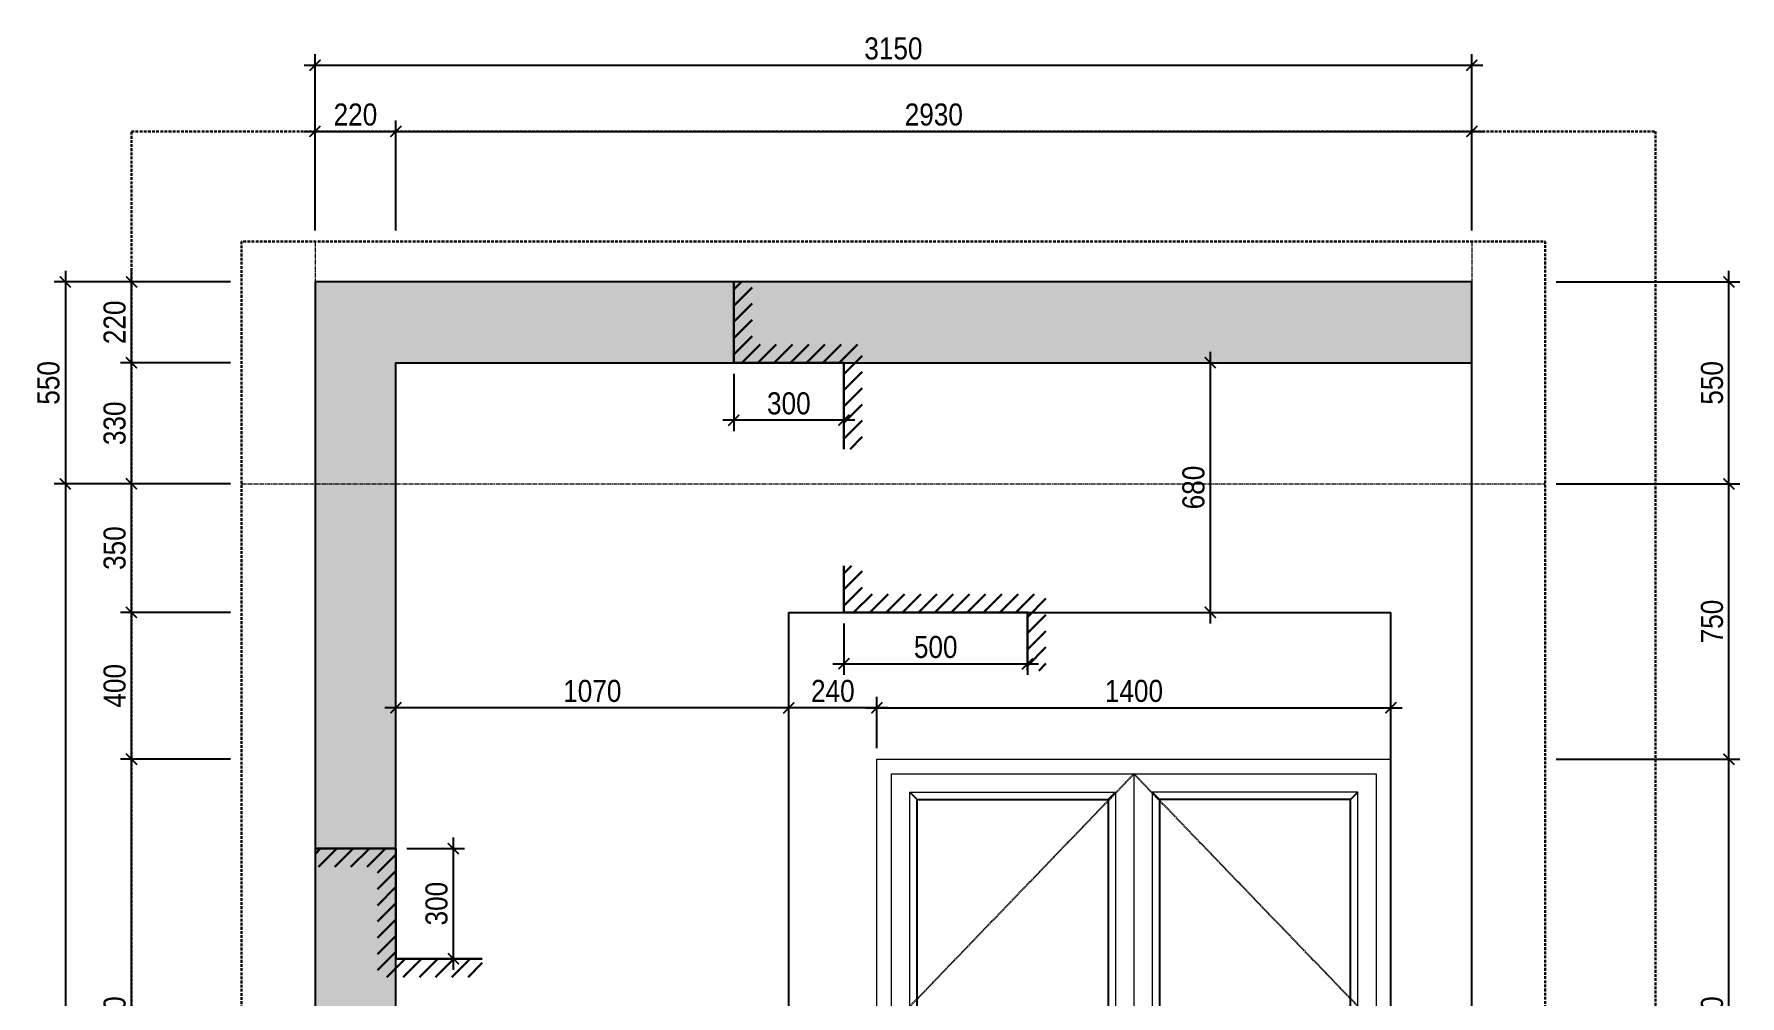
# Model space of a CAD drawing. Header units: millimetres. Extents: x -82962 to 19744, y -138000 to 4535.
# Drawn here: x -7902 to -3257, y -115011 to -112391 of the extents above; entities that cross this region are included whole.
import ezdxf
from ezdxf.xclip import XClip

# ---------------------------------------------------------------- set-up
doc = ezdxf.new("R2010")
doc.units = ezdxf.units.MM
doc.header["$LTSCALE"] = 1000
doc.header["$MEASUREMENT"] = 0
doc.header["$XCLIPFRAME"] = 2
doc.header["$PDMODE"] = 3
doc.linetypes.add('CENTER2', pattern=[1.125, 0.75, -0.125, 0.125, -0.125])
doc.linetypes.add('HIDDEN', pattern=[0.375, 0.25, -0.125])
doc.layers.get('0').update_dxf_attribs({"lineweight": 30})
doc.layers.get('DEFPOINTS').update_dxf_attribs({"color": 4, "lineweight": 30})
for name, color, linetype in [('A-TUONG', 4, 'Continuous'), ('net-vatlieu', 250, 'Continuous'), ('NETDUT', 8, 'Continuous')]:
    doc.layers.add(name, color=color, linetype=linetype)
for name, color, linetype, lineweight in [('CCA - DOOR', 34, 'Continuous', 20), ('THAY', 4, 'Continuous', 30), ('TRUC', 1, 'CENTER2', 9)]:
    doc.layers.add(name, color=color, linetype=linetype, lineweight=lineweight)
doc.styles.add('ARIAL', font='arial.ttf', dxfattribs={"width": 0.85})
doc.dimstyles.new('DIM 1-100', dxfattribs={"dimscale": 0, "dimtxt": 2, "dimasz": 1, "dimexe": 1, "dimexo": 1, "dimgap": 0.5, "dimtad": 1, "dimdec": 4, "dimrnd": 1, "dimdsep": 46, "dimtxsty": 'ARIAL', "dimblk1": 'ARCHTICK', "dimblk2": 'ARCHTICK', "dimsah": 1, "dimcen": 2, "dimdle": 1, "dimclrd": 9, "dimclre": 9, "dimclrt": 1, "dimadec": 0, "dimazin": 0, "dimtfac": 1, "dimtdec": 4, "dimtix": 1, "dimtmove": 2, "dimatfit": 3, "dimldrblk": 'DOT', "dimfxl": 1, "dimtvp": 1, "dimtolj": 1, "dimarcsym": 0})
pattern_1 = [(45, (-3105.553, -22425.494), (-22.097087, 22.097087), [])]

# ---------------------------------------------------------------- blocks, each defined once
blk = doc.blocks.new('md')
at = {"layer": 'net-vatlieu', "ltscale": 0.2}
h = blk.add_hatch(dxfattribs=at)
h.set_pattern_fill('AR-SAND', color=256, scale=20, style=0)
h.set_pattern_definition([(37.5, (-80672.57, -128781.108), (-1.25987, 38.536475), [0, -30.4, 0, -34, 0, -32.5]), (7.5, (-80672.57, -128781.11), (35.39553, 56.44292), [0, -16.4, 0, -27.4, 0, -10.5]), (327.5, (-80697.17, -128781.108), (62.28284, 0.11318), [0, -10, 0, -36, 0, -47]), (317.5, (-80697.17, -128781.11), (60.12253, 17.5535), [0, -5, 0, -23.6, 0, -27])])
h.paths.add_polyline_path([(-80672.6, -128431.1), (-81302.6, -128431.1), (-81302.6, -127791.1), (-81302.6, -126181.1), (-81302.6, -118201.1), (-78372.6, -118201.1), (-78372.6, -117981.1), (-81522.6, -117981.1), (-81522.6, -128781.1), (-80672.6, -128781.1)])
at = {"layer": 'A-TUONG', "linetype": 'Continuous'}
for p, q in [((-80232.6, -118881.1), (-78592.6, -118881.1)), ((-80232.6, -120731.1), (-80232.6, -118881.1)), ((-78592.6, -120731.1), (-78592.6, -118881.1))]:
    blk.add_line(p, q, dxfattribs=at)
blk.add_lwpolyline([(-81522.6, -132181.1), (-78372.6, -132181.1), (-78372.6, -117981.1), (-81522.6, -117981.1)], close=True, dxfattribs=at)
blk.add_lwpolyline([(-81302.6, -128431.1), (-81302.6, -118201.1), (-78372.6, -118201.1)], dxfattribs=at)
at = {"layer": 'CCA - DOOR', "ltscale": 0.2}
for points in [[(-79992.6, -119281.1), (-78592.6, -119281.1), (-78592.6, -120731.1), (-79992.6, -120731.1)], [(-79952.6, -119321.1), (-78632.6, -119321.1), (-78632.6, -120691.1), (-79952.6, -120691.1)], [(-79952.6, -119321.1), (-79292.6, -119321.1), (-79292.6, -120691.1), (-79952.6, -120691.1)], [(-79902.6, -119371.1), (-79342.6, -119371.1), (-79342.6, -120641.1), (-79902.6, -120641.1)], [(-78682.6, -119371.1), (-79242.6, -119371.1), (-79242.6, -120641.1), (-78682.6, -120641.1)]]:
    blk.add_lwpolyline(points, close=True, dxfattribs=at)
at = {"layer": 'net-vatlieu', "ltscale": 0.2}
for points in [[(-79902.6, -119371.1), (-79882.6, -119391.1)], [(-79362.6, -119391.1), (-79342.6, -119371.1)], [(-79222.6, -119391.1), (-79242.6, -119371.1)], [(-78682.6, -119371.1), (-78702.6, -119391.1)]]:
    blk.add_lwpolyline(points, dxfattribs=at)
for points in [[(-79882.6, -119391.1), (-79362.6, -119391.1), (-79362.6, -120621.1), (-79882.6, -120621.1)], [(-78702.6, -119391.1), (-79222.6, -119391.1), (-79222.6, -120621.1), (-78702.6, -120621.1)]]:
    blk.add_lwpolyline(points, close=True, dxfattribs=at)
at = {"layer": 'NETDUT', "linetype": 'HIDDEN', "ltscale": 0.01}
for points in [[(-79292.6, -119321.1), (-79952.6, -120006.1), (-79292.6, -120691.1)], [(-79292.6, -119321.1), (-78632.6, -120006.1), (-79292.6, -120691.1)]]:
    blk.add_lwpolyline(points, dxfattribs=at)
at = {"layer": 'TRUC', "ltscale": 0.015}
for p, q in [((-81522.6, -117735.6), (-81522.6, -132293.8)), ((-78372.6, -117735.6), (-78372.6, -132293.8)), ((-82614.2, -118531.1), (-77066.3, -118531.1))]:
    blk.add_line(p, q, dxfattribs=at)
blk = doc.blocks.new('_ARCHTICK')
at = {"color": 0, "linetype": 'ByBlock', "const_width": 0.15}
blk.add_lwpolyline([(-0.5, -0.5), (0.5, 0.5)], dxfattribs=at)
blk = doc.blocks.new('*D875')
at = {"layer": 'DEFPOINTS', "color": 0, "ltscale": 0.2, "transparency": 16777216}
for p in [(-7637.3, -114366), (-7337.3, -114366), (-7337.3, -115816)]:
    blk.add_point(p, dxfattribs=at)
at = {"layer": 'THAY', "color": 9, "lineweight": -2, "ltscale": 0.2, "transparency": 16777216}
for p, q in [((-7637.3, -115846), (-7637.3, -114336)), ((-7367.3, -114366), (-7667.3, -114366)), ((-7367.3, -115816), (-7667.3, -115816))]:
    blk.add_line(p, q, dxfattribs=at)
at = {"layer": 'THAY', "color": 9, "lineweight": -2, "ltscale": 0.2, "transparency": 16777216, "xscale": 29.99999999999994, "yscale": 29.99999999999994, "zscale": 29.99999999999994}
for p, rotation in [((-7637.3, -114366), 90), ((-7637.3, -115816), 270)]:
    blk.add_blockref('_ARCHTICK', p, dxfattribs=dict(at, rotation=rotation))
at = {"layer": 'THAY', "color": 1, "ltscale": 0.2, "transparency": 16777216, "insert": (-7682.9, -115091), "char_height": 60, "attachment_point": 5, "rotation": 90, "style": 'ARIAL'}
blk.add_mtext('\\A1;1450', dxfattribs=at)
blk = doc.blocks.new('_DOT')
at = {"color": 0, "linetype": 'ByBlock', "ltscale": 10}
blk.add_line((-0.5, 0), (-1, 0), dxfattribs=at)
at = {"color": 0, "linetype": 'ByBlock', "ltscale": 10, "const_width": 0.5}
blk.add_lwpolyline([(-0.25, 0, 1), (0.25, 0, 1)], format="xyb", close=True, dxfattribs=at)
blk = doc.blocks.new('*D876')
at = {"layer": 'DEFPOINTS', "color": 0, "ltscale": 0.2, "transparency": 16777216}
for p in [(-7637.3, -113966), (-7337.3, -113966), (-7337.3, -114366)]:
    blk.add_point(p, dxfattribs=at)
at = {"layer": 'THAY', "color": 9, "lineweight": -2, "ltscale": 0.2, "transparency": 16777216}
for p, q in [((-7637.3, -114396), (-7637.3, -113936)), ((-7367.3, -113966), (-7667.3, -113966)), ((-7367.3, -114366), (-7667.3, -114366))]:
    blk.add_line(p, q, dxfattribs=at)
at = {"layer": 'THAY', "color": 9, "lineweight": -2, "ltscale": 0.2, "transparency": 16777216, "xscale": 29.99999999999994, "yscale": 29.99999999999994, "zscale": 29.99999999999994}
for p, rotation in [((-7637.3, -113966), 90), ((-7637.3, -114366), 270)]:
    blk.add_blockref('_ARCHTICK', p, dxfattribs=dict(at, rotation=rotation))
at = {"layer": 'THAY', "color": 1, "ltscale": 0.2, "transparency": 16777216, "insert": (-7682.9, -114166), "char_height": 60, "attachment_point": 5, "rotation": 90, "style": 'ARIAL'}
blk.add_mtext('\\A1;400', dxfattribs=at)
blk = doc.blocks.new('*D877')
at = {"layer": 'DEFPOINTS', "color": 0, "ltscale": 0.2, "transparency": 16777216}
for p in [(-7637.3, -113616), (-7337.3, -113616), (-7337.3, -113966)]:
    blk.add_point(p, dxfattribs=at)
at = {"layer": 'THAY', "color": 9, "lineweight": -2, "ltscale": 0.2, "transparency": 16777216}
for p, q in [((-7367.3, -113616), (-7667.3, -113616)), ((-7637.3, -113996), (-7637.3, -113586)), ((-7367.3, -113966), (-7667.3, -113966))]:
    blk.add_line(p, q, dxfattribs=at)
at = {"layer": 'THAY', "color": 9, "lineweight": -2, "ltscale": 0.2, "transparency": 16777216, "xscale": 29.99999999999994, "yscale": 29.99999999999994, "zscale": 29.99999999999994}
for p, rotation in [((-7637.3, -113616), 90), ((-7637.3, -113966), 270)]:
    blk.add_blockref('_ARCHTICK', p, dxfattribs=dict(at, rotation=rotation))
at = {"layer": 'THAY', "color": 1, "ltscale": 0.2, "transparency": 16777216, "insert": (-7682.9, -113791), "char_height": 60, "attachment_point": 5, "rotation": 90, "style": 'ARIAL'}
blk.add_mtext('\\A1;350', dxfattribs=at)
blk = doc.blocks.new('*D878')
at = {"layer": 'DEFPOINTS', "color": 0, "ltscale": 0.2, "transparency": 16777216}
for p in [(-7637.3, -113286), (-7337.3, -113286), (-7337.3, -113616)]:
    blk.add_point(p, dxfattribs=at)
at = {"layer": 'THAY', "color": 9, "lineweight": -2, "ltscale": 0.2, "transparency": 16777216}
for p, q in [((-7367.3, -113286), (-7667.3, -113286)), ((-7637.3, -113646), (-7637.3, -113256)), ((-7367.3, -113616), (-7667.3, -113616))]:
    blk.add_line(p, q, dxfattribs=at)
at = {"layer": 'THAY', "color": 9, "lineweight": -2, "ltscale": 0.2, "transparency": 16777216, "xscale": 29.99999999999994, "yscale": 29.99999999999994, "zscale": 29.99999999999994}
for p, rotation in [((-7637.3, -113286), 90), ((-7637.3, -113616), 270)]:
    blk.add_blockref('_ARCHTICK', p, dxfattribs=dict(at, rotation=rotation))
at = {"layer": 'THAY', "color": 1, "ltscale": 0.2, "transparency": 16777216, "insert": (-7682.9, -113451), "char_height": 60, "attachment_point": 5, "rotation": 90, "style": 'ARIAL'}
blk.add_mtext('\\A1;330', dxfattribs=at)
blk = doc.blocks.new('*D879')
at = {"layer": 'DEFPOINTS', "color": 0, "ltscale": 0.2, "transparency": 16777216}
for p in [(-7637.3, -113066), (-7337.3, -113066), (-7337.3, -113286)]:
    blk.add_point(p, dxfattribs=at)
at = {"layer": 'THAY', "color": 9, "lineweight": -2, "ltscale": 0.2, "transparency": 16777216}
for p, q in [((-7637.3, -113316), (-7637.3, -113036)), ((-7367.3, -113066), (-7667.3, -113066)), ((-7367.3, -113286), (-7667.3, -113286))]:
    blk.add_line(p, q, dxfattribs=at)
at = {"layer": 'THAY', "color": 9, "lineweight": -2, "ltscale": 0.2, "transparency": 16777216, "xscale": 29.99999999999994, "yscale": 29.99999999999994, "zscale": 29.99999999999994}
for p, rotation in [((-7637.3, -113066), 90), ((-7637.3, -113286), 270)]:
    blk.add_blockref('_ARCHTICK', p, dxfattribs=dict(at, rotation=rotation))
at = {"layer": 'THAY', "color": 1, "ltscale": 0.2, "transparency": 16777216, "insert": (-7682.9, -113176), "char_height": 60, "attachment_point": 5, "rotation": 90, "style": 'ARIAL'}
blk.add_mtext('\\A1;220', dxfattribs=at)
blk = doc.blocks.new('*D880')
at = {"layer": 'DEFPOINTS', "color": 0, "ltscale": 0.2, "transparency": 16777216}
for p in [(-7337.3, -113066), (-7817.3, -113616), (-7337.3, -113616)]:
    blk.add_point(p, dxfattribs=at)
at = {"layer": 'THAY', "color": 9, "lineweight": -2, "ltscale": 0.2, "transparency": 16777216}
for p, q in [((-7817.3, -113036), (-7817.3, -113646)), ((-7367.3, -113066), (-7847.3, -113066)), ((-7367.3, -113616), (-7847.3, -113616))]:
    blk.add_line(p, q, dxfattribs=at)
at = {"layer": 'THAY', "color": 9, "lineweight": -2, "ltscale": 0.2, "transparency": 16777216, "xscale": 29.99999999999994, "yscale": 29.99999999999994, "zscale": 29.99999999999994}
for p, rotation in [((-7817.3, -113066), 90), ((-7817.3, -113616), 270)]:
    blk.add_blockref('_ARCHTICK', p, dxfattribs=dict(at, rotation=rotation))
at = {"layer": 'THAY', "color": 1, "ltscale": 0.2, "transparency": 16777216, "insert": (-7862.9, -113341), "char_height": 60, "attachment_point": 5, "rotation": 90, "style": 'ARIAL'}
blk.add_mtext('\\A1;550', dxfattribs=at)
blk = doc.blocks.new('*D881')
at = {"layer": 'DEFPOINTS', "color": 0, "ltscale": 0.2, "transparency": 16777216}
for p in [(-7337.3, -113616), (-7817.3, -116616), (-7337.3, -116616)]:
    blk.add_point(p, dxfattribs=at)
at = {"layer": 'THAY', "color": 9, "lineweight": -2, "ltscale": 0.2, "transparency": 16777216}
for p, q in [((-7367.3, -113616), (-7847.3, -113616)), ((-7817.3, -113586), (-7817.3, -116646)), ((-7367.3, -116616), (-7847.3, -116616))]:
    blk.add_line(p, q, dxfattribs=at)
at = {"layer": 'THAY', "color": 9, "lineweight": -2, "ltscale": 0.2, "transparency": 16777216, "xscale": 29.99999999999994, "yscale": 29.99999999999994, "zscale": 29.99999999999994}
for p, rotation in [((-7817.3, -113616), 90), ((-7817.3, -116616), 270)]:
    blk.add_blockref('_ARCHTICK', p, dxfattribs=dict(at, rotation=rotation))
at = {"layer": 'THAY', "color": 1, "ltscale": 0.2, "transparency": 16777216, "insert": (-7862.9, -115116), "char_height": 60, "attachment_point": 5, "rotation": 90, "style": 'ARIAL'}
blk.add_mtext('\\A1;3000', dxfattribs=at)
blk = doc.blocks.new('*D892')
at = {"layer": 'DEFPOINTS', "color": 0, "ltscale": 0.2, "transparency": 16777216}
for p in [(-3787.3, -114366), (-3287.2, -114366), (-3787.3, -115816)]:
    blk.add_point(p, dxfattribs=at)
at = {"layer": 'THAY', "color": 9, "lineweight": -2, "ltscale": 0.2, "transparency": 16777216}
for p, q in [((-3287.2, -115846), (-3287.2, -114336)), ((-3757.3, -114366), (-3257.2, -114366)), ((-3757.3, -115816), (-3257.2, -115816))]:
    blk.add_line(p, q, dxfattribs=at)
at = {"layer": 'THAY', "color": 9, "lineweight": -2, "ltscale": 0.2, "transparency": 16777216, "xscale": 29.99999999999994, "yscale": 29.99999999999994, "zscale": 29.99999999999994}
for p, rotation in [((-3287.2, -114366), 90), ((-3287.2, -115816), 270)]:
    blk.add_blockref('_ARCHTICK', p, dxfattribs=dict(at, rotation=rotation))
at = {"layer": 'THAY', "color": 1, "ltscale": 0.2, "transparency": 16777216, "insert": (-3332.9, -115091), "char_height": 60, "attachment_point": 5, "rotation": 90, "style": 'ARIAL'}
blk.add_mtext('\\A1;1450', dxfattribs=at)
blk = doc.blocks.new('*D893')
at = {"layer": 'DEFPOINTS', "color": 0, "ltscale": 0.2, "transparency": 16777216}
for p in [(-3787.3, -113616), (-3287.2, -113616), (-3787.3, -114366)]:
    blk.add_point(p, dxfattribs=at)
at = {"layer": 'THAY', "color": 9, "lineweight": -2, "ltscale": 0.2, "transparency": 16777216}
for p, q in [((-3757.3, -113616), (-3257.2, -113616)), ((-3287.2, -114396), (-3287.2, -113586)), ((-3757.3, -114366), (-3257.2, -114366))]:
    blk.add_line(p, q, dxfattribs=at)
at = {"layer": 'THAY', "color": 9, "lineweight": -2, "ltscale": 0.2, "transparency": 16777216, "xscale": 29.99999999999994, "yscale": 29.99999999999994, "zscale": 29.99999999999994}
for p, rotation in [((-3287.2, -113616), 90), ((-3287.2, -114366), 270)]:
    blk.add_blockref('_ARCHTICK', p, dxfattribs=dict(at, rotation=rotation))
at = {"layer": 'THAY', "color": 1, "ltscale": 0.2, "transparency": 16777216, "insert": (-3332.9, -113991), "char_height": 60, "attachment_point": 5, "rotation": 90, "style": 'ARIAL'}
blk.add_mtext('\\A1;750', dxfattribs=at)
blk = doc.blocks.new('*D894')
at = {"layer": 'DEFPOINTS', "color": 0, "ltscale": 0.2, "transparency": 16777216}
for p in [(-3787.3, -113066), (-3287.2, -113066), (-3787.3, -113616)]:
    blk.add_point(p, dxfattribs=at)
at = {"layer": 'THAY', "color": 9, "lineweight": -2, "ltscale": 0.2, "transparency": 16777216}
for p, q in [((-3287.2, -113646), (-3287.2, -113036)), ((-3757.3, -113066), (-3257.2, -113066)), ((-3757.3, -113616), (-3257.2, -113616))]:
    blk.add_line(p, q, dxfattribs=at)
at = {"layer": 'THAY', "color": 9, "lineweight": -2, "ltscale": 0.2, "transparency": 16777216, "xscale": 29.99999999999994, "yscale": 29.99999999999994, "zscale": 29.99999999999994}
for p, rotation in [((-3287.2, -113066), 90), ((-3287.2, -113616), 270)]:
    blk.add_blockref('_ARCHTICK', p, dxfattribs=dict(at, rotation=rotation))
at = {"layer": 'THAY', "color": 1, "ltscale": 0.2, "transparency": 16777216, "insert": (-3332.9, -113341), "char_height": 60, "attachment_point": 5, "rotation": 90, "style": 'ARIAL'}
blk.add_mtext('\\A1;550', dxfattribs=at)
blk = doc.blocks.new('*D900')
at = {"layer": 'DEFPOINTS', "color": 0, "ltscale": 0.2, "transparency": 16777216}
for p in [(-4207.3, -114225.9), (-5607.3, -114366), (-4207.3, -114366)]:
    blk.add_point(p, dxfattribs=at)
at = {"layer": 'THAY', "color": 9, "lineweight": -2, "ltscale": 0.2, "transparency": 16777216}
for p, q in [((-5607.3, -114336), (-5607.3, -114195.9)), ((-4207.3, -114336), (-4207.3, -114195.9)), ((-5637.3, -114225.9), (-4177.3, -114225.9))]:
    blk.add_line(p, q, dxfattribs=at)
at = {"layer": 'THAY', "color": 9, "lineweight": -2, "ltscale": 0.2, "transparency": 16777216, "xscale": 29.99999999999994, "yscale": 29.99999999999994, "zscale": 29.99999999999994, "rotation": 180}
blk.add_blockref('_ARCHTICK', (-5607.3, -114225.9), dxfattribs=at)
at = {"layer": 'THAY', "color": 9, "lineweight": -2, "ltscale": 0.2, "transparency": 16777216, "xscale": 29.99999999999994, "yscale": 29.99999999999994, "zscale": 29.99999999999994}
blk.add_blockref('_ARCHTICK', (-4207.3, -114225.9), dxfattribs=at)
at = {"layer": 'THAY', "color": 1, "ltscale": 0.2, "transparency": 16777216, "insert": (-4907.3, -114180.3), "char_height": 60, "attachment_point": 5, "style": 'ARIAL'}
blk.add_mtext('\\A1;1400', dxfattribs=at)
blk = doc.blocks.new('*D901')
at = {"layer": 'DEFPOINTS', "color": 0, "ltscale": 0.2, "transparency": 16777216}
for p in [(-5847.3, -114225.9), (-5847.3, -114334), (-5607.3, -114366)]:
    blk.add_point(p, dxfattribs=at)
at = {"layer": 'THAY', "color": 9, "lineweight": -2, "ltscale": 0.2, "transparency": 16777216}
for p, q in [((-5847.3, -114304), (-5847.3, -114195.9)), ((-5607.3, -114336), (-5607.3, -114195.9)), ((-5577.3, -114225.9), (-5877.3, -114225.9))]:
    blk.add_line(p, q, dxfattribs=at)
at = {"layer": 'THAY', "color": 9, "lineweight": -2, "ltscale": 0.2, "transparency": 16777216, "xscale": 29.99999999999994, "yscale": 29.99999999999994, "zscale": 29.99999999999994, "rotation": 180}
blk.add_blockref('_ARCHTICK', (-5847.3, -114225.9), dxfattribs=at)
at = {"layer": 'THAY', "color": 9, "lineweight": -2, "ltscale": 0.2, "transparency": 16777216, "xscale": 29.99999999999994, "yscale": 29.99999999999994, "zscale": 29.99999999999994}
blk.add_blockref('_ARCHTICK', (-5607.3, -114225.9), dxfattribs=at)
at = {"layer": 'THAY', "color": 1, "ltscale": 0.2, "transparency": 16777216, "insert": (-5727.3, -114180.3), "char_height": 60, "attachment_point": 5, "style": 'ARIAL'}
blk.add_mtext('\\A1;240', dxfattribs=at)
blk = doc.blocks.new('*D902')
at = {"layer": 'DEFPOINTS', "color": 0, "ltscale": 0.2, "transparency": 16777216}
for p in [(-6917.3, -114225.9), (-5847.3, -114334), (-6917.3, -114609.3)]:
    blk.add_point(p, dxfattribs=at)
at = {"layer": 'THAY', "color": 9, "lineweight": -2, "ltscale": 0.2, "transparency": 16777216}
for p, q in [((-6917.3, -114579.3), (-6917.3, -114195.9)), ((-5847.3, -114304), (-5847.3, -114195.9)), ((-5817.3, -114225.9), (-6947.3, -114225.9))]:
    blk.add_line(p, q, dxfattribs=at)
at = {"layer": 'THAY', "color": 9, "lineweight": -2, "ltscale": 0.2, "transparency": 16777216, "xscale": 29.99999999999994, "yscale": 29.99999999999994, "zscale": 29.99999999999994, "rotation": 180}
blk.add_blockref('_ARCHTICK', (-6917.3, -114225.9), dxfattribs=at)
at = {"layer": 'THAY', "color": 9, "lineweight": -2, "ltscale": 0.2, "transparency": 16777216, "xscale": 29.99999999999994, "yscale": 29.99999999999994, "zscale": 29.99999999999994}
blk.add_blockref('_ARCHTICK', (-5847.3, -114225.9), dxfattribs=at)
at = {"layer": 'THAY', "color": 1, "ltscale": 0.2, "transparency": 16777216, "insert": (-6382.3, -114180.3), "char_height": 60, "attachment_point": 5, "style": 'ARIAL'}
blk.add_mtext('\\A1;1070', dxfattribs=at)
blk = doc.blocks.new('*D903')
at = {"layer": 'DEFPOINTS', "color": 0, "ltscale": 0.2, "transparency": 16777216}
for p in [(-5697.1, -113966), (-5197.1, -113966), (-5197.1, -114106.3)]:
    blk.add_point(p, dxfattribs=at)
at = {"layer": 'THAY', "color": 9, "lineweight": -2, "ltscale": 0.2, "transparency": 16777216}
for p, q in [((-5697.1, -113996), (-5697.1, -114136.3)), ((-5197.1, -113996), (-5197.1, -114136.3)), ((-5727.1, -114106.3), (-5167.1, -114106.3))]:
    blk.add_line(p, q, dxfattribs=at)
at = {"layer": 'THAY', "color": 9, "lineweight": -2, "ltscale": 0.2, "transparency": 16777216, "xscale": 29.99999999999994, "yscale": 29.99999999999994, "zscale": 29.99999999999994, "rotation": 180}
blk.add_blockref('_ARCHTICK', (-5697.1, -114106.3), dxfattribs=at)
at = {"layer": 'THAY', "color": 9, "lineweight": -2, "ltscale": 0.2, "transparency": 16777216, "xscale": 29.99999999999994, "yscale": 29.99999999999994, "zscale": 29.99999999999994}
blk.add_blockref('_ARCHTICK', (-5197.1, -114106.3), dxfattribs=at)
at = {"layer": 'THAY', "color": 1, "ltscale": 0.2, "transparency": 16777216, "insert": (-5447.1, -114060.6), "char_height": 60, "attachment_point": 5, "style": 'ARIAL'}
blk.add_mtext('\\A1;500', dxfattribs=at)
blk = doc.blocks.new('*D906')
at = {"layer": 'DEFPOINTS', "color": 0, "ltscale": 0.2, "transparency": 16777216}
for p in [(-6917.3, -112656.1), (-7137.3, -112956.1), (-6917.3, -112956.1)]:
    blk.add_point(p, dxfattribs=at)
at = {"layer": 'THAY', "color": 9, "lineweight": -2, "ltscale": 0.2, "transparency": 16777216}
for p, q in [((-7137.3, -112926.1), (-7137.3, -112626.1)), ((-6917.3, -112926.1), (-6917.3, -112626.1)), ((-7167.3, -112656.1), (-6887.3, -112656.1))]:
    blk.add_line(p, q, dxfattribs=at)
at = {"layer": 'THAY', "color": 9, "lineweight": -2, "ltscale": 0.2, "transparency": 16777216, "xscale": 29.99999999999994, "yscale": 29.99999999999994, "zscale": 29.99999999999994, "rotation": 180}
blk.add_blockref('_ARCHTICK', (-7137.3, -112656.1), dxfattribs=at)
at = {"layer": 'THAY', "color": 9, "lineweight": -2, "ltscale": 0.2, "transparency": 16777216, "xscale": 29.99999999999994, "yscale": 29.99999999999994, "zscale": 29.99999999999994}
blk.add_blockref('_ARCHTICK', (-6917.3, -112656.1), dxfattribs=at)
at = {"layer": 'THAY', "color": 1, "ltscale": 0.2, "transparency": 16777216, "insert": (-7027.3, -112610.5), "char_height": 60, "attachment_point": 5, "style": 'ARIAL'}
blk.add_mtext('\\A1;220', dxfattribs=at)
blk = doc.blocks.new('*D907')
at = {"layer": 'DEFPOINTS', "color": 0, "ltscale": 0.2, "transparency": 16777216}
for p in [(-3987.3, -112656.1), (-6917.3, -112956.1), (-3987.3, -112956.1)]:
    blk.add_point(p, dxfattribs=at)
at = {"layer": 'THAY', "color": 9, "lineweight": -2, "ltscale": 0.2, "transparency": 16777216}
for p, q in [((-6917.3, -112926.1), (-6917.3, -112626.1)), ((-3987.3, -112926.1), (-3987.3, -112626.1)), ((-6947.3, -112656.1), (-3957.3, -112656.1))]:
    blk.add_line(p, q, dxfattribs=at)
at = {"layer": 'THAY', "color": 9, "lineweight": -2, "ltscale": 0.2, "transparency": 16777216, "xscale": 29.99999999999994, "yscale": 29.99999999999994, "zscale": 29.99999999999994, "rotation": 180}
blk.add_blockref('_ARCHTICK', (-6917.3, -112656.1), dxfattribs=at)
at = {"layer": 'THAY', "color": 9, "lineweight": -2, "ltscale": 0.2, "transparency": 16777216, "xscale": 29.99999999999994, "yscale": 29.99999999999994, "zscale": 29.99999999999994}
blk.add_blockref('_ARCHTICK', (-3987.3, -112656.1), dxfattribs=at)
at = {"layer": 'THAY', "color": 1, "ltscale": 0.2, "transparency": 16777216, "insert": (-5452.3, -112610.5), "char_height": 60, "attachment_point": 5, "style": 'ARIAL'}
blk.add_mtext('\\A1;2930', dxfattribs=at)
blk = doc.blocks.new('*D908')
at = {"layer": 'DEFPOINTS', "color": 0, "ltscale": 0.2, "transparency": 16777216}
for p in [(-3987.3, -112476.1), (-7137.3, -112956.1), (-3987.3, -112956.1)]:
    blk.add_point(p, dxfattribs=at)
at = {"layer": 'THAY', "color": 9, "lineweight": -2, "ltscale": 0.2, "transparency": 16777216}
for p, q in [((-7137.3, -112926.1), (-7137.3, -112446.1)), ((-3987.3, -112926.1), (-3987.3, -112446.1)), ((-7167.3, -112476.1), (-3957.3, -112476.1))]:
    blk.add_line(p, q, dxfattribs=at)
at = {"layer": 'THAY', "color": 9, "lineweight": -2, "ltscale": 0.2, "transparency": 16777216, "xscale": 29.99999999999994, "yscale": 29.99999999999994, "zscale": 29.99999999999994, "rotation": 180}
blk.add_blockref('_ARCHTICK', (-7137.3, -112476.1), dxfattribs=at)
at = {"layer": 'THAY', "color": 9, "lineweight": -2, "ltscale": 0.2, "transparency": 16777216, "xscale": 29.99999999999994, "yscale": 29.99999999999994, "zscale": 29.99999999999994}
blk.add_blockref('_ARCHTICK', (-3987.3, -112476.1), dxfattribs=at)
at = {"layer": 'THAY', "color": 1, "ltscale": 0.2, "transparency": 16777216, "insert": (-5562.3, -112430.5), "char_height": 60, "attachment_point": 5, "style": 'ARIAL'}
blk.add_mtext('\\A1;3150', dxfattribs=at)
blk = doc.blocks.new('*D951')
at = {"layer": 'DEFPOINTS', "color": 0, "ltscale": 0.2, "transparency": 16777216}
for p in [(-4890.2, -113286), (-4890.2, -113966), (-4699.4, -113966)]:
    blk.add_point(p, dxfattribs=at)
at = {"layer": 'THAY', "color": 9, "lineweight": -2, "ltscale": 0.2, "transparency": 16777216}
for p, q in [((-4860.2, -113286), (-4669.4, -113286)), ((-4699.4, -113256), (-4699.4, -113996)), ((-4860.2, -113966), (-4669.4, -113966))]:
    blk.add_line(p, q, dxfattribs=at)
at = {"layer": 'THAY', "color": 9, "lineweight": -2, "ltscale": 0.2, "transparency": 16777216, "xscale": 29.99999999999994, "yscale": 29.99999999999994, "zscale": 29.99999999999994}
for p, rotation in [((-4699.4, -113286), 90), ((-4699.4, -113966), 270)]:
    blk.add_blockref('_ARCHTICK', p, dxfattribs=dict(at, rotation=rotation))
at = {"layer": 'THAY', "color": 1, "ltscale": 0.2, "transparency": 16777216, "insert": (-4745, -113626), "char_height": 60, "attachment_point": 5, "rotation": 90, "style": 'ARIAL'}
blk.add_mtext('\\A1;680', dxfattribs=at)
blk = doc.blocks.new('*D952')
at = {"layer": 'DEFPOINTS', "color": 0, "ltscale": 0.2, "transparency": 16777216}
for p in [(-6917.3, -114609.3), (-6760.6, -114609.3), (-6917.3, -114909.3)]:
    blk.add_point(p, dxfattribs=at)
at = {"layer": 'THAY', "color": 9, "lineweight": -2, "ltscale": 0.2, "transparency": 16777216}
for p, q in [((-6760.6, -114939.3), (-6760.6, -114579.3)), ((-6887.3, -114609.3), (-6730.6, -114609.3)), ((-6887.3, -114909.3), (-6730.6, -114909.3))]:
    blk.add_line(p, q, dxfattribs=at)
at = {"layer": 'THAY', "color": 9, "lineweight": -2, "ltscale": 0.2, "transparency": 16777216, "xscale": 30, "yscale": 30, "zscale": 30}
for p, rotation in [((-6760.6, -114609.3), 90), ((-6760.6, -114909.3), 270)]:
    blk.add_blockref('_ARCHTICK', p, dxfattribs=dict(at, rotation=rotation))
at = {"layer": 'THAY', "color": 1, "ltscale": 0.2, "transparency": 16777216, "insert": (-6806.2, -114759.3), "char_height": 60, "attachment_point": 5, "rotation": 90, "style": 'ARIAL'}
blk.add_mtext('\\A1;300', dxfattribs=at)
blk = doc.blocks.new('*D953')
at = {"layer": 'DEFPOINTS', "color": 0, "ltscale": 0.2, "transparency": 16777216}
for p in [(-5997.1, -113286), (-5697.1, -113286), (-5997.1, -113442.7)]:
    blk.add_point(p, dxfattribs=at)
at = {"layer": 'THAY', "color": 9, "lineweight": -2, "ltscale": 0.2, "transparency": 16777216}
for p, q in [((-5997.1, -113316), (-5997.1, -113472.7)), ((-5697.1, -113316), (-5697.1, -113472.7)), ((-5667.1, -113442.7), (-6027.1, -113442.7))]:
    blk.add_line(p, q, dxfattribs=at)
at = {"layer": 'THAY', "color": 9, "lineweight": -2, "ltscale": 0.2, "transparency": 16777216, "xscale": 30, "yscale": 30, "zscale": 30, "rotation": 180}
blk.add_blockref('_ARCHTICK', (-5997.1, -113442.7), dxfattribs=at)
at = {"layer": 'THAY', "color": 9, "lineweight": -2, "ltscale": 0.2, "transparency": 16777216, "xscale": 30, "yscale": 30, "zscale": 30}
blk.add_blockref('_ARCHTICK', (-5697.1, -113442.7), dxfattribs=at)
at = {"layer": 'THAY', "color": 1, "ltscale": 0.2, "transparency": 16777216, "insert": (-5847.1, -113397.1), "char_height": 60, "attachment_point": 5, "style": 'ARIAL'}
blk.add_mtext('\\A1;300', dxfattribs=at)

msp = doc.modelspace()

# ---------------------------------------------------------------- block references
at = {"layer": 'THAY', "linetype": 'HIDDEN', "ltscale": 0.03}
ref = msp.add_blockref('md', (74385.28642, 4915.10239), dxfattribs=at)
XClip(ref).set_block_clipping_path([(-81722.5712352363, -121988.3487657154), (-78172.5712352363, -117871.2176770873)])

# ---------------------------------------------------------------- next in the draw order: hatches: boundary and pattern name
at = {"layer": 'THAY', "ltscale": 0.2}
h = msp.add_hatch(dxfattribs=at)
h.set_pattern_fill('ANSI31', color=256, scale=250, style=0)
h.set_pattern_definition(pattern_1)
h.paths.add_polyline_path([(-5647.0647, -113521.07427), (-5697.0647, -113521.07427), (-5697.0647, -113286.00527), (-5997.0647, -113286.00527), (-5997.0647, -113066.00527), (-5947.0647, -113066.00527), (-5947.0647, -113236.00527), (-5647.0647, -113236.00527)])
h = msp.add_hatch(dxfattribs=at)
h.set_pattern_fill('ANSI31', color=256, scale=250, style=0)
h.set_pattern_definition([(45, (-5697.065, -114125.077), (-22.0971, 22.0971), [])])
h.paths.add_polyline_path([(-5697.0647, -113839.32703), (-5647.0647, -113839.32703), (-5647.0647, -113916.00527), (-5147.0647, -113916.00527), (-5147.0647, -114125.07707), (-5197.0647, -114125.07707), (-5197.0647, -113966.00527), (-5697.0647, -113966.00527)])
h = msp.add_hatch(dxfattribs=at)
h.set_pattern_fill('ANSI31', color=256, scale=250, style=0)
h.set_pattern_definition(pattern_1)
h.paths.add_polyline_path([(-6682.21582, -114959.31095), (-6682.21582, -114909.31095), (-6917.28482, -114909.31095), (-6917.28482, -114609.31095), (-7137.28482, -114609.31095), (-7137.28482, -114659.31095), (-6967.28482, -114659.31095), (-6967.28482, -114959.31095)])

# ---------------------------------------------------------------- next in the draw order: linework, layer by layer
at = {"layer": 'THAY', "linetype": 'HIDDEN', "ltscale": 0.03}
msp.add_lwpolyline([(-7637.28482, -112656.11529), (-3487.28482, -112656.11529), (-3487.28482, -117513.3564), (-7637.28482, -117513.3564)], close=True, dxfattribs=at)
at = {"layer": 'THAY', "ltscale": 0.2}
for points in [[(-5997.0647, -113066.00527), (-5997.0647, -113286.00527), (-5697.0647, -113286.00527), (-5697.0647, -113521.07427)], [(-5197.0647, -114125.07707), (-5197.0647, -113966.00527), (-5697.0647, -113966.00527), (-5697.0647, -113839.32703)], [(-7137.28482, -114609.31095), (-6917.28482, -114609.31095), (-6917.28482, -114909.31095), (-6682.21582, -114909.31095)]]:
    msp.add_lwpolyline(points, dxfattribs=at)

# ---------------------------------------------------------------- next in the draw order: dimensions: what is measured, and where the dimension line sits
for base, p1, p2, picture, middle in [((-3987.28482, -112476.11529), (-7137.28482, -112956.11529), (-3987.28482, -112956.11529), '*D908', (-5562.28482, -112430.46045)), ((-6917.28482, -112656.11529), (-7137.28482, -112956.11529), (-6917.28482, -112956.11529), '*D906', (-7027.28482, -112610.48091)), ((-3987.28482, -112656.11529), (-6917.28482, -112956.11529), (-3987.28482, -112956.11529), '*D907', (-5452.28482, -112610.46045)), ((-5197.0647, -114106.27303), (-5697.0647, -113966.00527), (-5197.0647, -113966.00527), '*D903', (-5447.0647, -114060.63866)), ((-6917.28482, -114225.88958), (-5847.28482, -114334.02199), (-6917.28482, -114609.31095), '*D902', (-6382.28482, -114180.2552)), ((-5847.28482, -114225.88958), (-5607.28482, -114366.00527), (-5847.28482, -114334.02199), '*D901', (-5727.28482, -114180.2552)), ((-4207.28482, -114225.88958), (-5607.28482, -114366.00527), (-4207.28482, -114366.00527), '*D900', (-4907.28482, -114180.2552))]:
    dim = msp.add_linear_dim(base=base, p1=p1, p2=p2, dimstyle='DIM 1-100', override={"dimscale": 30}, dxfattribs=at)
    dim.commit()
    dim.dimension.update_dxf_attribs({"geometry": picture, "text_midpoint": middle})
for base, p1, p2, angle, picture, middle in [((-7817.28482, -113616.00527), (-7337.28482, -113066.00527), (-7337.28482, -113616.00527), 90, '*D880', (-7862.9192, -113341.00527)), ((-7637.28482, -113066.00527), (-7337.28482, -113286.00527), (-7337.28482, -113066.00527), 90, '*D879', (-7682.9192, -113176.00527)), ((-3287.22645, -113066.00527), (-3787.28482, -113616.00527), (-3787.28482, -113066.00527), 90, '*D894', (-3332.86083, -113341.00527)), ((-7637.28482, -113286.00527), (-7337.28482, -113616.00527), (-7337.28482, -113286.00527), 90, '*D878', (-7682.93966, -113451.00527)), ((-5997.0647, -113442.73176), (-5697.0647, -113286.00527), (-5997.0647, -113286.00527), 180, '*D953', (-5847.0647, -113397.07692)), ((-4699.39437, -113966.00527), (-4890.15519, -113286.00527), (-4890.15519, -113966.00527), 90, '*D951', (-4745.02875, -113626.00527)), ((-7817.28482, -116616.00527), (-7337.28482, -113616.00527), (-7337.28482, -116616.00527), 90, '*D881', (-7862.93966, -115116.00527)), ((-7637.28482, -113616.00527), (-7337.28482, -113966.00527), (-7337.28482, -113616.00527), 90, '*D877', (-7682.93966, -113791.00527)), ((-3287.22645, -113616.00527), (-3787.28482, -114366.00527), (-3787.28482, -113616.00527), 90, '*D893', (-3332.86083, -113991.00527)), ((-7637.28482, -113966.00527), (-7337.28482, -114366.00527), (-7337.28482, -113966.00527), 90, '*D876', (-7682.9192, -114166.00527)), ((-7637.28482, -114366.00527), (-7337.28482, -115816.00527), (-7337.28482, -114366.00527), 90, '*D875', (-7682.9192, -115091.00527)), ((-3287.22645, -114366.00527), (-3787.28482, -115816.00527), (-3787.28482, -114366.00527), 90, '*D892', (-3332.86083, -115091.00527)), ((-6760.55833, -114609.31095), (-6917.28482, -114909.31095), (-6917.28482, -114609.31095), 90, '*D952', (-6806.21317, -114759.31095))]:
    dim = msp.add_linear_dim(base=base, p1=p1, p2=p2, angle=angle, dimstyle='DIM 1-100', override={"dimscale": 30}, dxfattribs=at)
    dim.commit()
    dim.dimension.update_dxf_attribs({"geometry": picture, "text_midpoint": middle})

doc.saveas('drawing.dxf')
